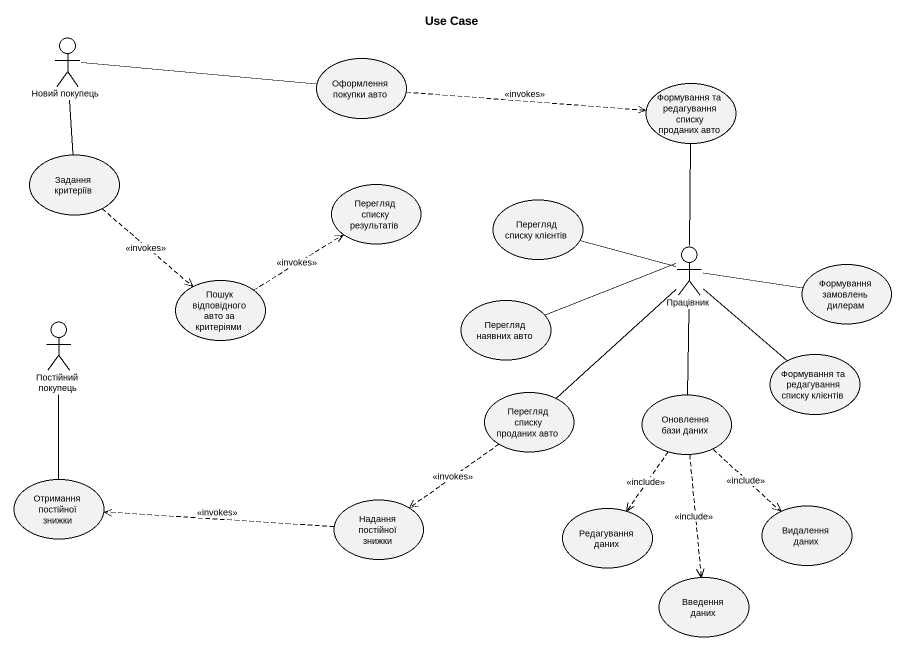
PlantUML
@startuml
title Use Case
actor "Новий покупець" as Новий_покупець
usecase "Оформлення покупки авто" as Оформлення_покупки_авто
usecase "Формування та редагування списку проданих авто" as Формування_та_редагування
usecase "Задання критеріїв" as Задання_критеріїв
usecase "Перегляд списку результатів" as Перегляд_списку_результатів
usecase "Перегляд списку клієнтів" as Перегляд_списку_клієнтів
usecase "Пошук відповідного авто за критеріями" as Пошук_відповідного_авто_за
actor Працівник
usecase "Формування замовлень дилерам" as Формування_замовлень_дилерам
usecase "Перегляд наявних авто" as Перегляд_наявних_авто
actor "Постійний покупець" as Постійний_покупець
usecase "Формування та редагування списку клієнтів" as Формування_та_редагування_2
usecase "Перегляд списку проданих авто" as Перегляд_списку_проданих
usecase "Оновлення бази даних" as Оновлення_бази_даних
usecase "Отримання постійної знижки" as Отримання_постійної_знижки
usecase "Надання постійної знижки" as Надання_постійної_знижки
usecase "Редагування даних" as Редагування_даних
usecase "Видалення даних" as Видалення_даних
usecase "Введення даних" as Введення_даних
Новий_покупець -- Задання_критеріїв
Оформлення_покупки_авто -left- Новий_покупець
Оформлення_покупки_авто .right.> Формування_та_редагування : <<invokes>>
Задання_критеріїв ..> Пошук_відповідного_авто_за : <<invokes>>
Пошук_відповідного_авто_за .up.> Перегляд_списку_результатів : <<invokes>>
Працівник -up- Формування_та_редагування
Працівник -left- Перегляд_списку_клієнтів
Працівник -right- Формування_замовлень_дилерам
Працівник -left- Перегляд_наявних_авто
Працівник -- Формування_та_редагування_2
Працівник -- Перегляд_списку_проданих
Працівник -- Оновлення_бази_даних
Перегляд_списку_проданих ..> Надання_постійної_знижки : <<invokes>>
Оновлення_бази_даних ..> Редагування_даних : <<include>>
Оновлення_бази_даних ..> Видалення_даних : <<include>>
Оновлення_бази_даних ..> Введення_даних : <<include>>
Отримання_постійної_знижки -up- Постійний_покупець
Надання_постійної_знижки .left.> Отримання_постійної_знижки : <<invokes>>
@enduml
